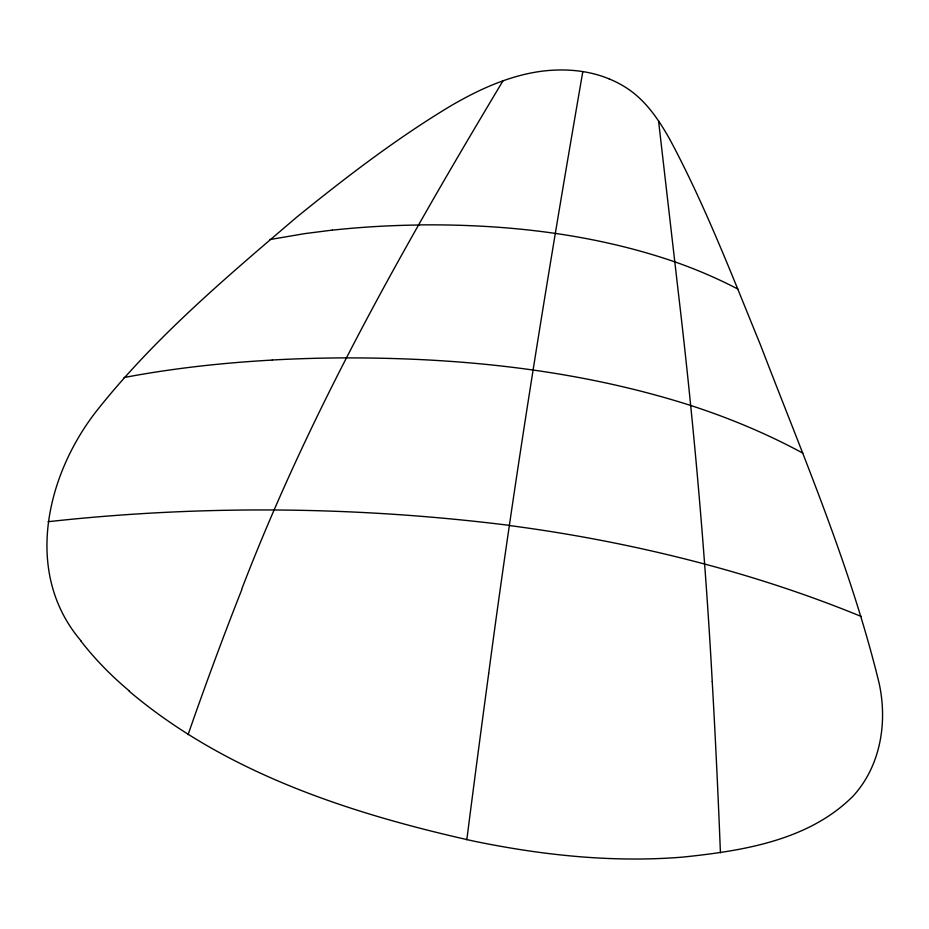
<?xml version="1.0" encoding="UTF-8"?>
<svg xmlns="http://www.w3.org/2000/svg" width="929" height="929" viewBox="0 0 929 929"><rect width="100%" height="100%" fill="white"/><g stroke="black" fill="none" stroke-linecap="round" stroke-linejoin="round"><path stroke-width="1.39" d="M488.712 673.281C515.363 472.002 548.238 271.628 582.82 71.579M241.737 589.137C310.228 410.781 404.998 244.292 502.984 80.846M270.049 239.531L304.979 233.585L332.303 230.113M124.033 377.534C172.968 368.279 222.565 362.856 272.278 360.069M48.087 521.715C201.245 504.784 356.539 506.235 509.429 525.373M418.863 224.911C505.306 223.982 592.76 233.632 674.814 261.85A354.112 230.067 8.3 0 1 737.881 289.07M346.192 357.909C462.375 357.711 579.626 370.009 690.665 405.462A464.279 270.06 8.4 0 1 802.807 453.131M609.145 78.895C592.981 72.195 575.353 69.594 557.934 70.012A103.525 66.122 3.7 0 0 541.34 71.278C508.976 75.632 478.841 89.521 450.855 105.813C396.486 138.537 345.936 177.242 296.711 217.165C226.966 276.726 155.991 336.484 98.579 408.435C46.682 472.884 22.505 572.403 80.962 640.789M129.282 691.315C226.56 773.543 351.197 813.769 473.593 841.093C542.13 855.226 612.525 862.809 682.467 857.13C742.41 850.918 808.636 840.664 853.077 796.118A146.306 119.841 15.8 0 0 864.702 780.79C876.639 761.675 882.271 739.078 882.55 716.654A210.953 173.572 12.5 0 0 879.182 683.454C850.848 566.945 803.155 456.197 760.305 344.508C731.959 275.332 705.076 205.228 669.739 139.222M669.484 138.769C658.94 120.189 646.619 101.784 628.782 89.463A93.074 59.201 3.6 0 0 609.145 78.884M658.556 120.979L678.6 294.818C693.708 423.334 705.169 552.29 712.241 681.514M712.229 681.607A1090.228 86.443 89.5 0 1 720.428 852.741M861.415 616.554A714.029 348.027 8.7 0 0 704.588 564.031A749.413 360.824 8.8 0 0 509.417 525.547M188.064 734.665A832.198 154.446 -73.5 0 1 241.784 589.648M272.255 360.022A829.458 423.705 8.5 0 1 346.18 357.874M332.327 230.16A602.387 357.746 8.5 0 1 418.886 225.015M466.811 839.77A881.47 28.996 -83.2 0 1 488.7 673.455M129.526 691.118A399.319 302.552 0.1 0 1 80.788 640.894"/></g></svg>
